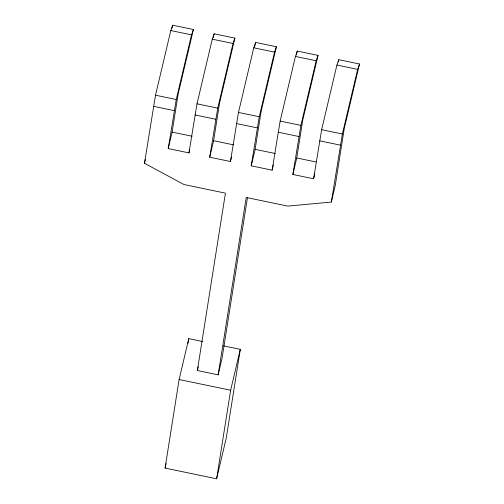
<?xml version="1.0" encoding="UTF-8"?>
<svg xmlns="http://www.w3.org/2000/svg" width="504" height="504" viewBox="0 0 504 504"><rect width="100%" height="100%" fill="white"/><g stroke="black" fill="none" stroke-linecap="round" stroke-linejoin="round"><path stroke-width="0.76" d="M247.54 197.247L222.037 358.357L218.144 374.844L197.36 370.528L225.439 193.152L183.954 184.533L144.478 163.271L155.516 95.199L170.799 30.561L172.67 25.2L193.41 29.509L178.126 94.147L172.122 132.105L168.223 148.585L188.962 152.895L189.674 149.896M168.223 148.585L176.255 99.508L191.539 34.87L193.41 29.509M188.962 152.895L197.001 103.818L212.279 39.173L214.15 33.812L234.889 38.121L219.612 102.759L213.602 140.717L209.708 157.204L230.448 161.507L231.512 157.015M209.708 157.204L217.741 108.121L233.024 43.483L234.889 38.121M223.379 345.839L240.301 349.354L226.277 437.919L216.619 478.8L165.079 468.096L179.103 379.531L188.767 338.65L202.608 341.529M188.023 343.312L188.767 338.65M230.448 161.507L238.48 112.43L253.764 47.792L255.635 42.43L276.413 46.746L261.135 111.384L255.125 149.341L251.225 165.822L272.116 170.163L273.351 164.915M218.144 374.844L246.217 197.467L287.771 206.092L331.33 202.072L335.229 185.585L344.245 128.64L359.522 64.002L338.783 59.693L336.911 65.054L321.634 129.698L313.595 178.775L292.856 174.466L300.888 125.389L316.172 60.751L318.043 55.39L297.297 51.08L295.432 56.442L280.148 121.08L272.116 170.163M251.225 165.822L259.264 116.745L274.541 52.107L276.413 46.746M216.619 478.8L230.637 390.235L240.301 349.354M292.856 174.466L296.749 157.985L302.759 120.028L318.043 55.39M331.33 202.072L342.374 134.001L357.651 69.363L359.522 64.002M171.946 28.243L172.67 25.2M144.478 163.271L145.36 159.522M213.255 37.617L214.15 33.812M254.558 46.992L255.635 42.43M165.079 468.096L166.156 463.554M197.36 370.528L198.248 366.78M296.402 54.886L297.297 51.08M338.241 61.973L338.783 59.693M313.595 178.775L314.836 173.527M170.799 30.561L191.539 34.87M212.279 39.173L233.024 43.483M253.764 47.792L274.541 52.107M295.432 56.442L316.172 60.751M336.911 65.054L357.651 69.363M155.516 95.199L176.255 99.508M197.001 103.818L217.741 108.121M238.48 112.43L259.264 116.745M280.148 121.08L300.888 125.389M321.634 129.698L342.374 134.001M153.487 106.325L174.233 110.628M194.972 114.937L215.712 119.246M236.458 123.549L257.235 127.865M278.12 132.206L298.866 136.508M319.605 140.818L340.345 145.127M172.122 132.105L192.093 136.25M213.602 140.717L233.579 144.862M255.125 149.341L275.266 153.518M296.749 157.985L315.958 161.973M179.103 379.531L230.637 390.235"/></g></svg>
